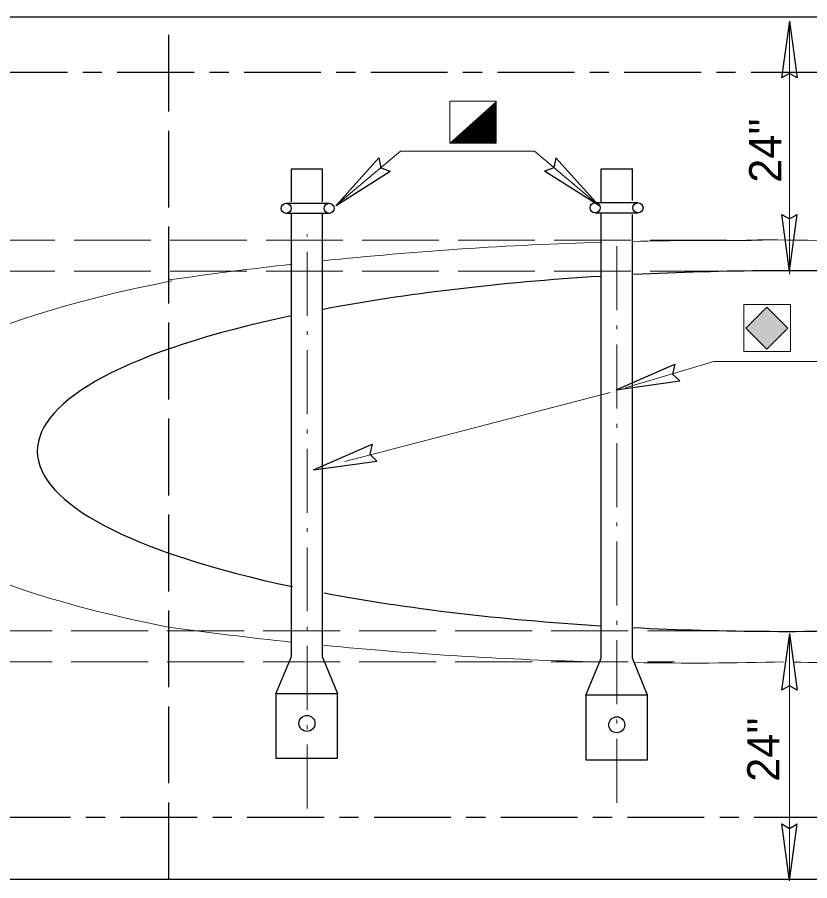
# Model space of a CAD drawing. Extents: x -48 to 619, y -349 to 186.
# Drawn here: x 334.53 to 364.24, y -285.28 to -252.89 of the extents above; entities that cross this region are included whole.
import ezdxf

# ---------------------------------------------------------------- set-up
doc = ezdxf.new("R2010")
doc.units = 0
doc.header["$LTSCALE"] = 0.48
for name, pattern in [('DOT_DASHED', [7.7, 5, -1.2, 0.3, -1.2]), ('LONG_DASH_SHORT_DASH', [9.9, 6, -1.2, 1.5, -1.2]), ('LONG_DASHED', [7.5, 6, -1.5])]:
    doc.linetypes.add(name, pattern=pattern)
doc.layers.add('1', color=7, linetype='Continuous', lineweight=25)

msp = doc.modelspace()

# ---------------------------------------------------------------- hatches: boundary and pattern name
at = {"layer": '1'}
msp.add_hatch(color=256, dxfattribs=at).paths.add_polyline_path([(362.6291, -265.3367), (361.8396, -264.5473), (362.6291, -263.7579), (363.4183, -264.5473)])

# ---------------------------------------------------------------- linework, layer by layer
for p, q in [((400.7512, -252.8859), (307.7495, -252.8859)), ((363.4765, -253.0277), (363.1839, -255.1568)), ((363.4765, -253.0277), (363.7691, -255.1568)), ((350.7555, -257.6086), (352.476, -256.0532)), ((350.9555, -257.6058), (352.4674, -256.0938)), ((351.0023, -257.6058), (352.4674, -256.1396)), ((351.0474, -257.6058), (352.4674, -256.1865)), ((352.4674, -256.2984), (352.3526, -256.1836)), ((352.4674, -256.2532), (352.3767, -256.1623)), ((352.4674, -256.2074), (352.4002, -256.1411)), ((352.4674, -256.1619), (352.4245, -256.1184)), ((352.4674, -256.1157), (352.4487, -256.0962)), ((350.9108, -257.6049), (352.1228, -256.393)), ((351.0928, -257.6058), (352.4674, -256.2317)), ((351.1385, -257.6058), (352.4674, -256.2772)), ((351.1838, -257.6059), (352.4674, -256.323)), ((351.2299, -257.6059), (352.4674, -256.3682)), ((351.2753, -257.6059), (352.4674, -256.4138)), ((351.3212, -257.6059), (352.4674, -256.4601)), ((351.3667, -257.6061), (352.4674, -256.5059)), ((352.4674, -256.9843), (351.9932, -256.5103)), ((352.4674, -256.9389), (352.0168, -256.4887)), ((352.4674, -256.8932), (352.0412, -256.4667)), ((352.4674, -256.8477), (352.0649, -256.4451)), ((352.4674, -256.8018), (352.0892, -256.4232)), ((352.4674, -256.756), (352.1128, -256.4015)), ((352.4674, -256.7099), (352.1368, -256.3803)), ((352.4674, -256.6645), (352.1609, -256.3586)), ((352.4674, -256.6187), (352.1853, -256.3366)), ((352.4674, -256.5728), (352.2082, -256.3148)), ((352.4674, -256.5272), (352.2324, -256.2929)), ((352.4674, -256.4817), (352.2564, -256.2707)), ((352.4674, -256.4357), (352.2805, -256.2496)), ((352.4674, -256.3897), (352.3047, -256.228)), ((352.4674, -256.3442), (352.3285, -256.2053)), ((350.8648, -257.6049), (351.6273, -256.8427)), ((351.4122, -257.6061), (352.4674, -256.5513)), ((351.4574, -257.6061), (352.4674, -256.5972)), ((351.5028, -257.6067), (352.4674, -256.6431)), ((351.5492, -257.6067), (352.4674, -256.6884)), ((351.5946, -257.607), (352.4674, -256.7345)), ((352.4056, -257.6088), (351.6334, -256.837)), ((351.64, -257.607), (352.4674, -256.7808)), ((352.4518, -257.6094), (351.6575, -256.8154)), ((352.4674, -257.5788), (351.6812, -256.7933)), ((351.6858, -257.607), (352.4674, -256.8262)), ((352.4674, -257.5334), (351.7052, -256.7718)), ((352.4674, -257.4876), (351.7296, -256.7497)), ((352.4674, -257.4426), (351.7537, -256.7278)), ((352.4674, -257.3963), (351.7772, -256.7063)), ((352.4674, -257.3503), (351.8012, -256.6848)), ((352.4674, -257.3044), (351.8249, -256.6628)), ((352.4674, -257.2592), (351.849, -256.641)), ((352.4674, -257.2138), (351.8734, -256.6192)), ((352.4674, -257.1678), (351.8971, -256.5978)), ((352.4674, -257.1221), (351.9215, -256.5755)), ((352.4674, -257.0758), (351.9448, -256.5539)), ((352.4674, -257.0304), (351.9687, -256.5326)), ((351.7182, -257.607), (351.2737, -257.1629)), ((351.7636, -257.607), (351.2981, -257.1413)), ((351.809, -257.6075), (351.3214, -257.1198)), ((351.8553, -257.6075), (351.3453, -257.0977)), ((351.9008, -257.6084), (351.3696, -257.0767)), ((351.9469, -257.6084), (351.3939, -257.0548)), ((351.9932, -257.6084), (351.4178, -257.0325)), ((352.0392, -257.6086), (351.4412, -257.0107)), ((352.0847, -257.6086), (351.4654, -256.9898)), ((352.1307, -257.6086), (351.4894, -256.9672)), ((352.1763, -257.6086), (351.5132, -256.9458)), ((352.2224, -257.6088), (351.5372, -256.9241)), ((352.268, -257.6088), (351.5612, -256.9025)), ((352.3139, -257.6088), (351.5854, -256.8806)), ((352.3602, -257.6088), (351.6097, -256.8585)), ((351.7315, -257.607), (352.4674, -256.8714)), ((351.7767, -257.607), (352.4674, -256.9172)), ((351.823, -257.6075), (352.4674, -256.9629)), ((351.8678, -257.6075), (352.4674, -257.0089)), ((351.9142, -257.6084), (352.4674, -257.0548)), ((351.9594, -257.6084), (352.4674, -257.1002)), ((352.0047, -257.6086), (352.4674, -257.1468)), ((350.8198, -257.6042), (351.132, -257.2919)), ((351.0291, -257.6058), (350.9142, -257.4892)), ((351.0753, -257.6058), (350.938, -257.4677)), ((351.1212, -257.6058), (350.9622, -257.4463)), ((351.1672, -257.6059), (350.9855, -257.4244)), ((351.2128, -257.6059), (351.0102, -257.4022)), ((351.2593, -257.6059), (351.0348, -257.3802)), ((351.3048, -257.6059), (351.0578, -257.3589)), ((351.3506, -257.6059), (351.0818, -257.3373)), ((351.3968, -257.6061), (351.106, -257.3152)), ((351.4423, -257.6061), (351.1293, -257.2937)), ((351.4875, -257.6067), (351.1539, -257.2717)), ((351.5342, -257.6067), (351.1777, -257.2502)), ((351.58, -257.607), (351.2018, -257.2285)), ((351.6262, -257.607), (351.2256, -257.2067)), ((351.6719, -257.607), (351.2498, -257.1848)), ((352.0503, -257.6086), (352.4674, -257.1921)), ((352.0962, -257.6086), (352.4674, -257.2375)), ((352.1418, -257.6086), (352.4674, -257.2836)), ((352.1877, -257.6086), (352.4674, -257.329)), ((352.2332, -257.6088), (352.4674, -257.3746)), ((352.2787, -257.6088), (352.4674, -257.4204)), ((352.3238, -257.6088), (352.4674, -257.4658)), ((350.8007, -257.6042), (350.7942, -257.5986)), ((350.8462, -257.6049), (350.8178, -257.5763)), ((350.8914, -257.6049), (350.842, -257.5542)), ((350.938, -257.6049), (350.8659, -257.5334)), ((350.9837, -257.6058), (350.8902, -257.5118)), ((352.3698, -257.6088), (352.4674, -257.5119)), ((352.4153, -257.6094), (352.4674, -257.5572)), ((352.4606, -257.6094), (352.4674, -257.6033)), ((346.4777, -259.9417), (348.0869, -258.1589)), ((356.3288, -259.9417), (354.7199, -258.1589)), ((344.8085, -258.5727), (345.9735, -258.5727)), ((344.8085, -259.8114), (344.8085, -258.5727)), ((345.9735, -259.8114), (345.9735, -258.5727)), ((346.4777, -259.9417), (348.5087, -258.6586)), ((356.3288, -259.9417), (354.2982, -258.6586)), ((356.4233, -258.5727), (357.587, -258.5727)), ((356.4233, -259.8161), (356.4233, -258.5727)), ((357.587, -259.7618), (357.587, -258.5727)), ((346.2167, -259.8656), (344.5977, -259.8656)), ((357.7972, -259.8484), (356.1785, -259.8484)), ((344.6142, -260.2405), (346.2202, -260.2405)), ((344.8085, -276.864), (344.8085, -260.2619)), ((345.9735, -276.875), (345.9735, -260.2712)), ((356.1947, -260.2228), (357.8007, -260.2228)), ((356.4233, -276.9213), (356.4233, -260.2484)), ((357.587, -276.9248), (357.587, -260.2845)), ((363.4785, -262.4094), (363.1861, -260.2803)), ((363.4785, -262.4094), (363.7711, -260.2803)), ((356.9848, -266.8628), (359.1857, -265.9002)), ((356.9848, -266.8628), (359.3644, -266.5298)), ((345.6278, -269.8652), (347.8288, -268.9025)), ((345.6278, -269.8652), (348.0073, -269.5322)), ((363.4765, -275.9999), (363.1839, -278.129)), ((363.4765, -275.9999), (363.7691, -278.129)), ((344.2251, -278.2611), (344.8062, -276.8629)), ((346.5396, -278.2615), (345.9756, -276.879)), ((355.8446, -278.3125), (356.4233, -276.9213)), ((358.1542, -278.3165), (357.587, -276.9248)), ((363.4785, -285.2755), (363.1861, -283.1464)), ((363.4785, -285.2755), (363.7711, -283.1464)), ((307.7495, -285.2201), (400.7512, -285.2201))]:
    msp.add_line(p, q, dxfattribs=at)
at = {"layer": '1', "linetype": 'LONG_DASHED'}
msp.add_line((340.2091, -285.2201), (340.2091, -252.8859), dxfattribs=at)
at = {"layer": '1', "lineweight": 13}
for p, q in [((363.4776, -262.5183), (363.4776, -253.0272)), ((346.4765, -259.9411), (348.8927, -257.9062)), ((348.8927, -257.9062), (353.9141, -257.9062)), ((356.3301, -259.9411), (353.9141, -257.9062)), ((360.6429, -265.7942), (357.3157, -266.7834)), ((360.6429, -265.7942), (365.1985, -265.7942)), ((356.7554, -266.9574), (346.8023, -269.5544)), ((363.4776, -285.2759), (363.4776, -275.9995))]:
    msp.add_line(p, q, dxfattribs=at)
at = {"layer": '1', "linetype": 'LONG_DASH_SHORT_DASH'}
for p, q in [((309.765, -254.9459), (399.9873, -254.9459)), ((309.8857, -282.8966), (399.9471, -282.8966))]:
    msp.add_line(p, q, dxfattribs=at)
at = {"layer": '1', "linetype": 'DOT_DASHED', "lineweight": 13}
for p, q in [((345.3913, -282.5623), (345.3913, -261.0354)), ((357.0044, -282.3483), (357.0044, -261.1815))]:
    msp.add_line(p, q, dxfattribs=at)
at = {"layer": '1', "linetype": 'LONG_DASHED', "lineweight": 13}
for p, q in [((307.8562, -261.25), (362.4705, -261.25)), ((307.8562, -262.4143), (360.8965, -262.4143)), ((307.7495, -275.9054), (361.5049, -275.9054)), ((307.7495, -277.0698), (359.1604, -277.0698))]:
    msp.add_line(p, q, dxfattribs=at)
at = {"layer": '1'}
for points in [[(363.7691, -255.1568), (363.4736, -254.9919), (363.1839, -255.1568)], [(348.0869, -258.1589), (348.159, -258.5298), (348.5087, -258.6586)], [(354.7199, -258.1589), (354.648, -258.5298), (354.2982, -258.6586)], [(363.1861, -260.2803), (363.4817, -260.4449), (363.7711, -260.2803)], [(359.1857, -265.9002), (359.0985, -266.2679), (359.3644, -266.5298)], [(347.8288, -268.9025), (347.7415, -269.2702), (348.0073, -269.5322)], [(363.7691, -278.129), (363.4736, -277.9642), (363.1839, -278.129)], [(363.1861, -283.1464), (363.4817, -283.311), (363.7711, -283.1464)]]:
    msp.add_lwpolyline(points, dxfattribs=at)
at = {"layer": '1', "lineweight": 13}
for points in [[(350.7403, -257.6134), (352.4814, -257.6134), (352.4814, -256.0375), (350.7403, -256.0375)], [(363.5202, -265.4215), (361.7622, -265.4215), (361.7622, -263.6636), (363.5202, -263.6636)], [(362.6291, -265.3367), (361.8396, -264.5473), (362.6291, -263.7579), (363.4183, -264.5473)]]:
    msp.add_lwpolyline(points, close=True, dxfattribs=at)
at = {"layer": '1'}
for points in [[(350.7876, -257.6042), (352.4674, -256.0802), (352.4674, -257.6094)], [(344.2236, -280.6833), (346.5387, -280.6833), (346.5387, -278.2615), (344.2236, -278.2615)], [(355.8397, -280.7379), (358.1542, -280.7379), (358.1542, -278.3152), (355.8397, -278.3152)]]:
    msp.add_lwpolyline(points, close=True, dxfattribs=at)
for centre, radius in [((344.609, -260.0535), 0.1893), ((346.2176, -260.0535), 0.1893), ((356.1896, -260.0359), 0.1893), ((357.7982, -260.0359), 0.1893), ((345.3887, -279.3731), 0.2994), ((357.0042, -279.4267), 0.2994)]:
    msp.add_circle(centre, radius, dxfattribs=at)
at = {"layer": '1', "lineweight": 13}
for centre, radius, start, end in [((360.7861, -404.5111), 143.2548, 91.73742, 95.93663), ((360.7861, -404.5111), 143.2548, 89.49576, 91.26601), ((362.6688, -357.2418), 96.002, 86.86631, 90.45434), ((360.7861, -404.5111), 143.2548, 96.39602, 98.25523), ((359.7946, -133.8968), 143.2132, 262.13187, 263.98709), ((359.7946, -133.8968), 143.2132, 264.47684, 268.62876), ((359.7946, -133.8968), 143.2132, 269.14851, 271.38754), ((365.0617, -181.0869), 96.002, 269.15162, 271.66702)]:
    msp.add_arc(centre, radius, start, end, dxfattribs=at)
at = {"layer": '1'}
for start_param, end_param in [(4.5507012, 4.9182677), (4.9632885, 5.3792512), (5.4351171, 7.1339252), (0.9058954, 1.3201215), (1.3643851, 1.732401)]:
    msp.add_ellipse((363.3708, -269.1577), major_axis=(-28.0918, 0), ratio=0.240782, start_param=start_param, end_param=end_param, dxfattribs=at)
at = {"layer": '1', "lineweight": 13}
msp.add_ellipse((356.3986, -269.2823), major_axis=(-28.2233, 0), ratio=0.280441, start_param=5.318373, end_param=7.2422198, dxfattribs=at)

# ---------------------------------------------------------------- texts
at = {"layer": '1'}
for p in [(363.1752, -259.0918), (363.1043, -281.5632)]:
    msp.add_text("24''", height=1.21, rotation=90, dxfattribs=at).set_placement(p)

doc.saveas('drawing.dxf')
